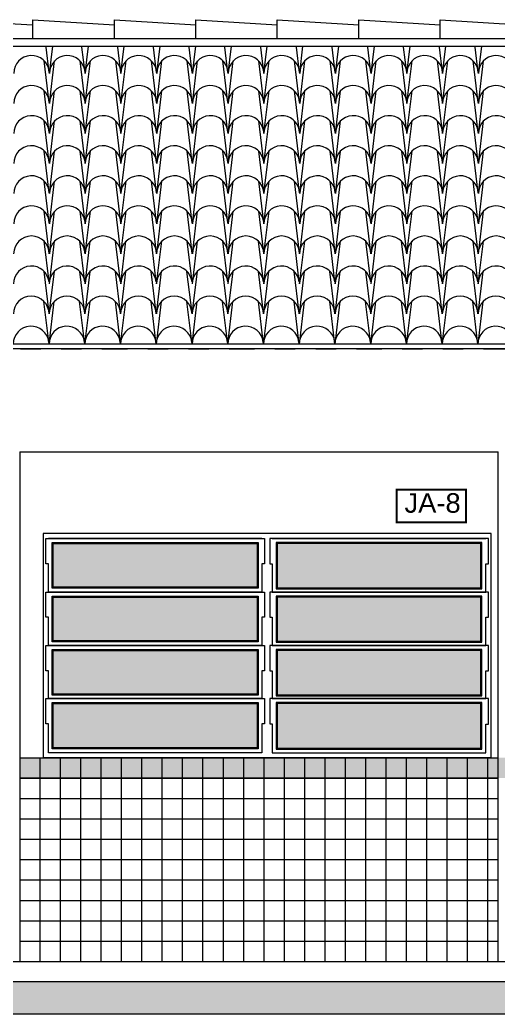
# Model space of a CAD drawing. Extents: x 183 to 373, y 23 to 105.
# Drawn here: x 238.598 to 240.947, y 46.322 to 51.2 of the extents above; entities that cross this region are included whole.
import ezdxf

# ---------------------------------------------------------------- set-up
doc = ezdxf.new("R2010")
doc.units = 0
doc.header["$LTSCALE"] = 0.005
doc.linetypes.add('C5', pattern=[60, 50, -5, 0, -5])
doc.linetypes.add('TRAÇO-2PTOS_P', pattern=[0.625, 0.25, -0.125, 0, -0.125, 0, -0.125])
for name, color, linetype in [('01', 1, 'CONTINUOUS'), ('0_HATCH', 1, 'CONTINUOUS'), ('252', 252, 'CONTINUOUS'), ('A-01', 1, 'CONTINUOUS'), ('A-CHAO_FACHADA', 8, 'CONTINUOUS'), ('A-COTAS', 1, 'CONTINUOUS'), ('A-HACH', 1, 'CONTINUOUS'), ('ARQ-EXO-1_100', 251, 'C5'), ('ARQ-SMB-1_100', 1, 'CONTINUOUS'), ('ARQ-TXT-1_075', 2, 'CONTINUOUS'), ('BL-AR-TELHA 2', 2, 'CONTINUOUS'), ('TELHA', 3, 'CONTINUOUS')]:
    doc.layers.add(name, color=color, linetype=linetype)
doc.styles.add('ESC-50-A20', font='arial.ttf', dxfattribs={"height": 0.1})

msp = doc.modelspace()

# ---------------------------------------------------------------- hatches: boundary and pattern name
at = {"layer": '0_HATCH'}
h = msp.add_hatch(color=160, dxfattribs=at)
h.paths.add_polyline_path([(238.3977, 47.4803), (238.3977, 47.5803), (236.9564, 47.5803), (236.9564, 47.4803)])
h.paths.add_polyline_path([(240.9473, 47.4803), (240.9473, 47.5803), (238.5973, 47.5803), (238.5973, 47.4803)])
h.paths.add_polyline_path([(241.2023, 47.4803), (241.2023, 47.5803), (241.1473, 47.5803), (241.1473, 47.4803)])
h.paths.add_polyline_path([(245.4323, 47.5803), (245.4323, 47.4803), (248.2814, 47.4803), (248.2814, 47.5803)])
h.paths.add_polyline_path([(245.2323, 47.4803), (245.2323, 47.5803), (241.4023, 47.5803), (241.4023, 47.4803)])
h = msp.add_hatch(color=160, dxfattribs=at)
h.paths.add_polyline_path([(241.0473, 47.5803), (240.9473, 47.5803), (240.9473, 47.4803), (241.0473, 47.4803)])
h.paths.add_polyline_path([(241.1473, 47.5803), (241.0473, 47.5803), (241.0473, 47.4803), (241.1473, 47.4803)])
at = {"layer": 'A-COTAS'}
h = msp.add_hatch(color=252, dxfattribs=at)
h.set_gradient(color1=(91, 91, 91), one_color=1, tint=1, name='INVHEMISPHERICAL')
h.paths.add_polyline_path([(238.7617, 48.6309), (238.7617, 48.4164), (239.7629, 48.4164), (239.7629, 48.6309)])
h.paths.add_polyline_path([(238.7617, 48.3684), (238.7617, 48.1539), (239.7629, 48.1539), (239.7629, 48.3684)])
h.paths.add_polyline_path([(238.7617, 48.1059), (238.7617, 47.8914), (239.7629, 47.8914), (239.7629, 48.1059)])
h.paths.add_polyline_path([(238.7617, 47.8459), (238.7617, 47.6289), (239.7629, 47.6289), (239.7629, 47.8459)])
h.paths.add_polyline_path([(240.8629, 48.4141), (240.8629, 48.6309), (239.8617, 48.6309), (239.8617, 48.4141)])
h.paths.add_polyline_path([(240.8629, 48.1516), (240.8629, 48.3684), (239.8617, 48.3684), (239.8617, 48.1516)])
h.paths.add_polyline_path([(240.8629, 47.8891), (240.8629, 48.1059), (239.8617, 48.1059), (239.8617, 47.8891)])
h.paths.add_polyline_path([(239.8617, 47.8459), (239.8617, 47.6266), (240.8629, 47.6266), (240.8629, 47.8459)])
at = {"layer": 'A-HACH'}
msp.add_hatch(color=254, dxfattribs=at).paths.add_polyline_path([(206.7713, 46.4803), (206.7713, 46.3223), (267.1607, 46.3223), (267.1607, 46.4803)])

# ---------------------------------------------------------------- linework, layer by layer
at = {"layer": '01', "color": 251}
msp.add_line((238.5977, 47.4803, -6.6453), (240.9473, 47.4803, -6.6453), dxfattribs=at)
at = {"layer": '252', "linetype": 'Continuous'}
for p, q in [((238.6973, 46.5803, 13.2905), (238.6973, 47.5803, 13.2905)), ((238.7973, 46.5803, 13.2905), (238.7973, 47.5803, 13.2905)), ((238.8973, 46.5803, 13.2905), (238.8973, 47.5803, 13.2905)), ((238.9973, 46.5803, 13.2905), (238.9973, 47.5803, 13.2905)), ((238.9973, 46.5803, 13.2905), (238.9973, 47.5803, 13.2905)), ((239.0973, 46.5803, 13.2905), (239.0973, 47.5803, 13.2905)), ((239.1973, 46.5803, 13.2905), (239.1973, 47.5803, 13.2905)), ((239.2973, 46.5803, 13.2905), (239.2973, 47.5803, 13.2905)), ((239.3973, 46.5803, 13.2905), (239.3973, 47.5803, 13.2905)), ((239.4973, 46.5803, 13.2905), (239.4973, 47.5803, 13.2905)), ((239.5973, 46.5803, 13.2905), (239.5973, 47.5803, 13.2905)), ((239.6973, 46.5803, 13.2905), (239.6973, 47.5803, 13.2905)), ((239.7973, 46.5803, 13.2905), (239.7973, 47.5803, 13.2905)), ((239.8973, 46.5803, 13.2905), (239.8973, 47.5803, 13.2905)), ((239.9973, 46.5803, 13.2905), (239.9973, 47.5803, 13.2905)), ((240.0973, 46.5803, 13.2905), (240.0973, 47.5803, 13.2905)), ((240.0973, 46.5803, 13.2905), (240.0973, 47.5803, 13.2905)), ((240.1973, 46.5803, 13.2905), (240.1973, 47.5803, 13.2905)), ((240.2973, 46.5803, 13.2905), (240.2973, 47.5803, 13.2905)), ((240.3973, 46.5803, 13.2905), (240.3973, 47.5803, 13.2905)), ((240.3973, 46.5803, 13.2905), (240.3973, 47.5803, 13.2905)), ((240.4973, 46.5803, 13.2905), (240.4973, 47.5803, 13.2905)), ((240.5973, 46.5803, 13.2905), (240.5973, 47.5803, 13.2905)), ((240.6973, 46.5803, 13.2905), (240.6973, 47.5803, 13.2905)), ((240.7973, 46.5803, 13.2905), (240.7973, 47.5803, 13.2905)), ((240.8973, 46.5803, 13.2905), (240.8973, 47.5803, 13.2905)), ((238.5977, 47.3803, -0.2292), (240.9473, 47.3803, -0.6109)), ((238.5977, 47.2803, -0.2292), (240.9473, 47.2803, -0.6109)), ((238.5977, 47.1803, -0.2292), (240.9473, 47.1803, -0.6109)), ((238.5977, 47.0803, -0.2292), (240.9473, 47.0803, -0.6109)), ((238.5977, 46.9803, -0.2292), (240.9473, 46.9803, -0.6109)), ((238.5977, 46.8803, -0.2292), (240.9473, 46.8803, -0.6109)), ((238.5977, 46.7803, -0.2292), (240.9473, 46.7803, -0.6109)), ((238.5977, 46.6803, -0.2292), (240.9473, 46.6803, -0.6109))]:
    msp.add_line(p, q, dxfattribs=at)
at = {"layer": '252', "linetype": 'Continuous', "elevation": 3.3226}
for points in [[(238.5977, 47.5803), (240.9473, 47.5803)], [(240.9473, 47.4803), (238.5977, 47.4803)]]:
    msp.add_lwpolyline(points, dxfattribs=at)
at = {"layer": 'A-01', "color": 3}
for p, q in [((238.2621, 51.1998), (238.6621, 51.1753)), ((238.6621, 51.1077), (238.6621, 51.1998)), ((238.6621, 51.1998), (239.0621, 51.1753)), ((239.0621, 51.1077), (239.0621, 51.1998)), ((239.0621, 51.1998), (239.4621, 51.1753)), ((239.4621, 51.1077), (239.4621, 51.1998)), ((239.4621, 51.1998), (239.8621, 51.1753)), ((239.8621, 51.1998), (240.2621, 51.1753)), ((239.8621, 51.1077), (239.8621, 51.1998)), ((240.2621, 51.1077), (240.2621, 51.1998)), ((240.2621, 51.1998), (240.6621, 51.1753)), ((240.6621, 51.1077), (240.6621, 51.1998)), ((240.6621, 51.1998), (241.0621, 51.1753)), ((212.5123, 51.1077), (261.8473, 51.1077)), ((212.5123, 51.0717), (261.8473, 51.0717)), ((238.5977, 49.0811), (238.5977, 46.5803)), ((238.5977, 49.0811), (240.9473, 49.0811)), ((240.9473, 46.5803), (240.9473, 49.0811))]:
    msp.add_line(p, q, dxfattribs=at)
at = {"layer": 'A-01', "color": 5}
msp.add_line((208.0123, 46.5803), (266.3623, 46.5803), dxfattribs=at)
at = {"layer": 'A-01', "color": 8}
msp.add_line((267.1607, 46.3223), (206.7713, 46.3223), dxfattribs=at)
at = {"layer": 'A-CHAO_FACHADA', "color": 6}
msp.add_line((267.1607, 46.4803), (206.7713, 46.4803), dxfattribs=at)
at = {"layer": 'A-COTAS'}
for p, q in [((240.9123, 48.6803), (238.7123, 48.6803)), ((238.7123, 48.6803), (238.7123, 47.5803)), ((240.9123, 47.5803), (240.9123, 48.6803)), ((238.725, 48.6549), (239.7996, 48.6549)), ((238.725, 48.5314), (238.725, 48.6549)), ((239.7869, 48.6549), (238.7377, 48.6549)), ((238.7567, 48.6359), (239.7679, 48.6359)), ((238.7567, 48.4114), (238.7567, 48.6359)), ((238.7617, 48.6309), (239.7629, 48.6309)), ((238.7617, 48.4164), (238.7617, 48.6309)), ((239.7629, 48.6309), (239.7629, 48.4164)), ((239.7679, 48.6359), (239.7679, 48.4114)), ((239.7996, 48.6549), (239.7996, 48.5314)), ((240.8996, 48.6549), (239.825, 48.6549)), ((239.825, 48.6549), (239.825, 48.5314)), ((239.8377, 48.6549), (240.8869, 48.6549)), ((240.8679, 48.6359), (239.8567, 48.6359)), ((239.8567, 48.6359), (239.8567, 48.4091)), ((240.8629, 48.6309), (239.8617, 48.6309)), ((239.8617, 48.6309), (239.8617, 48.4141)), ((240.8629, 48.4141), (240.8629, 48.6309)), ((240.8679, 48.4091), (240.8679, 48.6359)), ((240.8996, 48.5316), (240.8996, 48.6549)), ((240.8869, 48.3924), (240.8869, 48.5316)), ((240.8869, 48.5316), (240.8996, 48.5316)), ((238.7377, 48.5314), (238.725, 48.5314)), ((238.7377, 48.3924), (238.7377, 48.5314)), ((239.7996, 48.5314), (239.7869, 48.5314)), ((239.7869, 48.5314), (239.7869, 48.3924)), ((239.825, 48.5314), (239.8377, 48.5314)), ((239.8377, 48.5314), (239.8377, 48.3924)), ((238.725, 48.3924), (239.7996, 48.3924)), ((238.725, 48.2689), (238.725, 48.3924)), ((239.7869, 48.3924), (238.7377, 48.3924)), ((239.7869, 48.3924), (238.7377, 48.3924)), ((239.7679, 48.4114), (238.7567, 48.4114)), ((239.7629, 48.4164), (238.7617, 48.4164)), ((239.7996, 48.3924), (239.7996, 48.2689)), ((240.8996, 48.3924), (239.825, 48.3924)), ((239.825, 48.3924), (239.825, 48.2689)), ((239.8377, 48.3924), (240.8869, 48.3924)), ((239.8377, 48.3924), (240.8869, 48.3924)), ((239.8567, 48.4091), (240.8679, 48.4091)), ((239.8617, 48.4141), (240.8629, 48.4141)), ((240.8996, 48.2691), (240.8996, 48.3924)), ((238.7567, 48.3734), (239.7679, 48.3734)), ((238.7567, 48.1489), (238.7567, 48.3734)), ((238.7617, 48.3684), (239.7629, 48.3684)), ((238.7617, 48.1539), (238.7617, 48.3684)), ((239.7629, 48.3684), (239.7629, 48.1539)), ((239.7679, 48.3734), (239.7679, 48.1489)), ((240.8679, 48.3734), (239.8567, 48.3734)), ((239.8567, 48.3734), (239.8567, 48.1466)), ((240.8629, 48.3684), (239.8617, 48.3684)), ((239.8617, 48.3684), (239.8617, 48.1516)), ((240.8629, 48.1516), (240.8629, 48.3684)), ((240.8679, 48.1466), (240.8679, 48.3734)), ((238.7377, 48.2689), (238.725, 48.2689)), ((238.7377, 48.1299), (238.7377, 48.2689)), ((239.7996, 48.2689), (239.7869, 48.2689)), ((239.7869, 48.2689), (239.7869, 48.1299)), ((239.825, 48.2689), (239.8377, 48.2689)), ((239.8377, 48.2689), (239.8377, 48.1299)), ((240.8869, 48.1299), (240.8869, 48.2691)), ((240.8869, 48.2691), (240.8996, 48.2691)), ((239.7679, 48.1489), (238.7567, 48.1489)), ((239.7629, 48.1539), (238.7617, 48.1539)), ((239.8567, 48.1466), (240.8679, 48.1466)), ((239.8617, 48.1516), (240.8629, 48.1516)), ((238.725, 48.1299), (239.7996, 48.1299)), ((238.725, 48.0064), (238.725, 48.1299)), ((239.7869, 48.1299), (238.7377, 48.1299)), ((239.7869, 48.1299), (238.7377, 48.1299)), ((238.7567, 48.1109), (239.7679, 48.1109)), ((238.7567, 47.8864), (238.7567, 48.1109)), ((238.7617, 48.1059), (239.7629, 48.1059)), ((238.7617, 47.8914), (238.7617, 48.1059)), ((239.7629, 48.1059), (239.7629, 47.8914)), ((239.7679, 48.1109), (239.7679, 47.8864)), ((239.7996, 48.1299), (239.7996, 48.0064)), ((240.8996, 48.1299), (239.825, 48.1299)), ((239.825, 48.1299), (239.825, 48.0064)), ((239.8377, 48.1299), (240.8869, 48.1299)), ((239.8377, 48.1299), (240.8869, 48.1299)), ((240.8679, 48.1109), (239.8567, 48.1109)), ((239.8567, 48.1109), (239.8567, 47.8841)), ((240.8629, 48.1059), (239.8617, 48.1059)), ((239.8617, 48.1059), (239.8617, 47.8891)), ((240.8629, 47.8891), (240.8629, 48.1059)), ((240.8679, 47.8841), (240.8679, 48.1109)), ((240.8996, 48.0066), (240.8996, 48.1299)), ((238.7377, 48.0064), (238.725, 48.0064)), ((238.7377, 47.8699), (238.7377, 48.0064)), ((239.7996, 48.0064), (239.7869, 48.0064)), ((239.7869, 48.0064), (239.7869, 47.8699)), ((239.825, 48.0064), (239.8377, 48.0064)), ((239.8377, 48.0064), (239.8377, 47.8699)), ((240.8869, 47.8699), (240.8869, 48.0066)), ((240.8869, 48.0066), (240.8996, 48.0066)), ((238.725, 47.8699), (239.7996, 47.8699)), ((238.725, 47.7464), (238.725, 47.8699)), ((239.7869, 47.8699), (238.7377, 47.8699)), ((239.7869, 47.8699), (238.7377, 47.8699)), ((239.7679, 47.8864), (238.7567, 47.8864)), ((238.7567, 47.8509), (239.7679, 47.8509)), ((238.7567, 47.6239), (238.7567, 47.8509)), ((239.7629, 47.8914), (238.7617, 47.8914)), ((239.7679, 47.8509), (239.7679, 47.6239)), ((239.7996, 47.8699), (239.7996, 47.7464)), ((240.8996, 47.8699), (239.825, 47.8699)), ((239.825, 47.8699), (239.825, 47.7464)), ((239.8377, 47.8699), (240.8869, 47.8699)), ((239.8377, 47.8699), (240.8869, 47.8699)), ((239.8567, 47.8841), (240.8679, 47.8841)), ((240.8679, 47.8509), (239.8567, 47.8509)), ((239.8567, 47.8509), (239.8567, 47.6216)), ((239.8617, 47.8891), (240.8629, 47.8891)), ((240.8679, 47.6216), (240.8679, 47.8509)), ((240.8996, 47.7441), (240.8996, 47.8699)), ((238.7617, 47.8459), (239.7629, 47.8459)), ((238.7617, 47.6289), (238.7617, 47.8459)), ((239.7629, 47.8459), (239.7629, 47.6289)), ((240.8629, 47.8459), (239.8617, 47.8459)), ((239.8617, 47.8459), (239.8617, 47.6266)), ((240.8629, 47.6266), (240.8629, 47.8459)), ((238.7377, 47.7464), (238.725, 47.7464)), ((238.7377, 47.6049), (238.7377, 47.7464)), ((239.7996, 47.7464), (239.7869, 47.7464)), ((239.7869, 47.7464), (239.7869, 47.6049)), ((239.825, 47.7464), (239.8377, 47.7464)), ((239.8377, 47.7464), (239.8377, 47.6049)), ((240.8869, 47.6049), (240.8869, 47.7441)), ((240.8869, 47.7441), (240.8996, 47.7441)), ((239.7869, 47.6049), (238.7377, 47.6049)), ((239.7679, 47.6239), (238.7567, 47.6239)), ((239.7629, 47.6289), (238.7617, 47.6289)), ((239.8377, 47.6049), (240.8869, 47.6049)), ((239.8567, 47.6216), (240.8679, 47.6216)), ((239.8617, 47.6266), (240.8629, 47.6266)), ((240.9123, 47.5803), (238.7123, 47.5803))]:
    msp.add_line(p, q, dxfattribs=at)
at = {"layer": 'ARQ-EXO-1_100', "color": 252, "linetype": 'TRAÇO-2PTOS_P', "ltscale": 100}
for p, q in [((205.8759, 49.5853), (267.1857, 49.5853)), ((205.8759, 46.5803), (267.1857, 46.5803))]:
    msp.add_line(p, q, dxfattribs=at)
at = {"layer": 'ARQ-SMB-1_100', "color": 252, "ltscale": 10, "const_width": 0.0107}
msp.add_lwpolyline([(240.4486, 48.7349), (240.7896, 48.7349), (240.7896, 48.8949), (240.4486, 48.8949)], close=True, dxfattribs=at)
at = {"layer": 'BL-AR-TELHA 2'}
for p, q in [((238.7434, 50.9375), (238.7595, 51.0717)), ((238.919, 50.9375), (238.9351, 51.0717)), ((239.0945, 50.9375), (239.1107, 51.0717)), ((239.2701, 50.9375), (239.2863, 51.0717)), ((239.4457, 50.9375), (239.4618, 51.0717)), ((239.6212, 50.9375), (239.6374, 51.0717)), ((239.7968, 50.9375), (239.813, 51.0717)), ((239.9724, 50.9375), (239.9885, 51.0717)), ((240.148, 50.9375), (240.1641, 51.0717)), ((240.3235, 50.9375), (240.3397, 51.0717)), ((240.4991, 50.9375), (240.5152, 51.0717)), ((240.6747, 50.9375), (240.6908, 51.0717)), ((240.8502, 50.9375), (240.8664, 51.0717)), ((238.7423, 50.9423), (238.7274, 51.066)), ((238.9178, 50.9423), (238.9029, 51.066)), ((239.0934, 50.9423), (239.0785, 51.066)), ((239.269, 50.9423), (239.2541, 51.066)), ((239.4445, 50.9423), (239.4296, 51.066)), ((239.6201, 50.9423), (239.6052, 51.066)), ((239.7957, 50.9423), (239.7808, 51.066)), ((239.9712, 50.9423), (239.9563, 51.066)), ((240.1468, 50.9423), (240.1319, 51.066)), ((240.3224, 50.9423), (240.3075, 51.066)), ((240.498, 50.9423), (240.4831, 51.066)), ((240.6735, 50.9423), (240.6586, 51.066)), ((240.8491, 50.9423), (240.8342, 51.066)), ((238.7423, 50.7947), (238.7177, 50.9989)), ((238.7434, 50.79), (238.7685, 50.9989)), ((238.9178, 50.7947), (238.8932, 50.9989)), ((238.919, 50.79), (238.9441, 50.9989)), ((239.0934, 50.7947), (239.0688, 50.9989)), ((239.0945, 50.79), (239.1197, 50.9989)), ((239.269, 50.7947), (239.2444, 50.9989)), ((239.2701, 50.79), (239.2953, 50.9989)), ((239.4445, 50.7947), (239.42, 50.9989)), ((239.4457, 50.79), (239.4708, 50.9989)), ((239.6201, 50.7947), (239.5955, 50.9989)), ((239.6212, 50.79), (239.6464, 50.9989)), ((239.7957, 50.7947), (239.7711, 50.9989)), ((239.7968, 50.79), (239.822, 50.9989)), ((239.9712, 50.7947), (239.9467, 50.9989)), ((239.9724, 50.79), (239.9975, 50.9989)), ((240.1468, 50.7947), (240.1222, 50.9989)), ((240.148, 50.79), (240.1731, 50.9989)), ((240.3224, 50.7947), (240.2978, 50.9989)), ((240.3235, 50.79), (240.3487, 50.9989)), ((240.498, 50.7947), (240.4734, 50.9989)), ((240.4991, 50.79), (240.5242, 50.9989)), ((240.6735, 50.7947), (240.6489, 50.9989)), ((240.6747, 50.79), (240.6998, 50.9989)), ((240.8491, 50.7947), (240.8245, 50.9989)), ((240.8502, 50.79), (240.8754, 50.9989)), ((238.7423, 50.6472), (238.7177, 50.8514)), ((238.7434, 50.6424), (238.7685, 50.8514)), ((238.9178, 50.6472), (238.8932, 50.8514)), ((238.919, 50.6424), (238.9441, 50.8514)), ((239.0934, 50.6472), (239.0688, 50.8514)), ((239.0945, 50.6424), (239.1197, 50.8514)), ((239.269, 50.6472), (239.2444, 50.8514)), ((239.2701, 50.6424), (239.2953, 50.8514)), ((239.4445, 50.6472), (239.42, 50.8514)), ((239.4457, 50.6424), (239.4708, 50.8514)), ((239.6201, 50.6472), (239.5955, 50.8514)), ((239.6212, 50.6424), (239.6464, 50.8514)), ((239.7957, 50.6472), (239.7711, 50.8514)), ((239.7968, 50.6424), (239.822, 50.8514)), ((239.9712, 50.6472), (239.9467, 50.8514)), ((239.9724, 50.6424), (239.9975, 50.8514)), ((240.1468, 50.6472), (240.1222, 50.8514)), ((240.148, 50.6424), (240.1731, 50.8514)), ((240.3224, 50.6472), (240.2978, 50.8514)), ((240.3235, 50.6424), (240.3487, 50.8514)), ((240.498, 50.6472), (240.4734, 50.8514)), ((240.4991, 50.6424), (240.5242, 50.8514)), ((240.6735, 50.6472), (240.6489, 50.8514)), ((240.6747, 50.6424), (240.6998, 50.8514)), ((240.8491, 50.6472), (240.8245, 50.8514)), ((240.8502, 50.6424), (240.8754, 50.8514)), ((238.7423, 50.4996), (238.7177, 50.7038)), ((238.7434, 50.4949), (238.7685, 50.7038)), ((238.9178, 50.4996), (238.8932, 50.7038)), ((238.919, 50.4949), (238.9441, 50.7038)), ((239.0934, 50.4996), (239.0688, 50.7038)), ((239.0945, 50.4949), (239.1197, 50.7038)), ((239.269, 50.4996), (239.2444, 50.7038)), ((239.2701, 50.4949), (239.2953, 50.7038)), ((239.4445, 50.4996), (239.42, 50.7038)), ((239.4457, 50.4949), (239.4708, 50.7038)), ((239.6201, 50.4996), (239.5955, 50.7038)), ((239.6212, 50.4949), (239.6464, 50.7038)), ((239.7957, 50.4996), (239.7711, 50.7038)), ((239.7968, 50.4949), (239.822, 50.7038)), ((239.9712, 50.4996), (239.9467, 50.7038)), ((239.9724, 50.4949), (239.9975, 50.7038)), ((240.1468, 50.4996), (240.1222, 50.7038)), ((240.148, 50.4949), (240.1731, 50.7038)), ((240.3224, 50.4996), (240.2978, 50.7038)), ((240.3235, 50.4949), (240.3487, 50.7038)), ((240.498, 50.4996), (240.4734, 50.7038)), ((240.4991, 50.4949), (240.5242, 50.7038)), ((240.6735, 50.4996), (240.6489, 50.7038)), ((240.6747, 50.4949), (240.6998, 50.7038)), ((240.8491, 50.4996), (240.8245, 50.7038)), ((240.8502, 50.4949), (240.8754, 50.7038)), ((238.7423, 50.3521), (238.7177, 50.5563)), ((238.7434, 50.3473), (238.7685, 50.5563)), ((238.9178, 50.3521), (238.8932, 50.5563)), ((238.919, 50.3473), (238.9441, 50.5563)), ((239.0934, 50.3521), (239.0688, 50.5563)), ((239.0945, 50.3473), (239.1197, 50.5563)), ((239.269, 50.3521), (239.2444, 50.5563)), ((239.2701, 50.3473), (239.2953, 50.5563)), ((239.4445, 50.3521), (239.42, 50.5563)), ((239.4457, 50.3473), (239.4708, 50.5563)), ((239.6201, 50.3521), (239.5955, 50.5563)), ((239.6212, 50.3473), (239.6464, 50.5563)), ((239.7957, 50.3521), (239.7711, 50.5563)), ((239.7968, 50.3473), (239.822, 50.5563)), ((239.9712, 50.3521), (239.9467, 50.5563)), ((239.9724, 50.3473), (239.9975, 50.5563)), ((240.1468, 50.3521), (240.1222, 50.5563)), ((240.148, 50.3473), (240.1731, 50.5563)), ((240.3224, 50.3521), (240.2978, 50.5563)), ((240.3235, 50.3473), (240.3487, 50.5563)), ((240.498, 50.3521), (240.4734, 50.5563)), ((240.4991, 50.3473), (240.5242, 50.5563)), ((240.6735, 50.3521), (240.6489, 50.5563)), ((240.6747, 50.3473), (240.6998, 50.5563)), ((240.8491, 50.3521), (240.8245, 50.5563)), ((240.8502, 50.3473), (240.8754, 50.5563)), ((238.7423, 50.2045), (238.7177, 50.4087)), ((238.7434, 50.1998), (238.7685, 50.4087)), ((238.9178, 50.2045), (238.8932, 50.4087)), ((238.919, 50.1998), (238.9441, 50.4087)), ((239.0934, 50.2045), (239.0688, 50.4087)), ((239.0945, 50.1998), (239.1197, 50.4087)), ((239.269, 50.2045), (239.2444, 50.4087)), ((239.2701, 50.1998), (239.2953, 50.4087)), ((239.4445, 50.2045), (239.42, 50.4087)), ((239.4457, 50.1998), (239.4708, 50.4087)), ((239.6201, 50.2045), (239.5955, 50.4087)), ((239.6212, 50.1998), (239.6464, 50.4087)), ((239.7957, 50.2045), (239.7711, 50.4087)), ((239.7968, 50.1998), (239.822, 50.4087)), ((239.9712, 50.2045), (239.9467, 50.4087)), ((239.9724, 50.1998), (239.9975, 50.4087)), ((240.1468, 50.2045), (240.1222, 50.4087)), ((240.148, 50.1998), (240.1731, 50.4087)), ((240.3224, 50.2045), (240.2978, 50.4087)), ((240.3235, 50.1998), (240.3487, 50.4087)), ((240.498, 50.2045), (240.4734, 50.4087)), ((240.4991, 50.1998), (240.5242, 50.4087)), ((240.6735, 50.2045), (240.6489, 50.4087)), ((240.6747, 50.1998), (240.6998, 50.4087)), ((240.8491, 50.2045), (240.8245, 50.4087)), ((240.8502, 50.1998), (240.8754, 50.4087)), ((238.7423, 50.057), (238.7177, 50.2612)), ((238.7434, 50.0522), (238.7685, 50.2612)), ((238.9178, 50.057), (238.8932, 50.2612)), ((238.919, 50.0522), (238.9441, 50.2612)), ((239.0934, 50.057), (239.0688, 50.2612)), ((239.0945, 50.0522), (239.1197, 50.2612)), ((239.269, 50.057), (239.2444, 50.2612)), ((239.2701, 50.0522), (239.2953, 50.2612)), ((239.4445, 50.057), (239.42, 50.2612)), ((239.4457, 50.0522), (239.4708, 50.2612)), ((239.6201, 50.057), (239.5955, 50.2612)), ((239.6212, 50.0522), (239.6464, 50.2612)), ((239.7957, 50.057), (239.7711, 50.2612)), ((239.7968, 50.0522), (239.822, 50.2612)), ((239.9712, 50.057), (239.9467, 50.2612)), ((239.9724, 50.0522), (239.9975, 50.2612)), ((240.1468, 50.057), (240.1222, 50.2612)), ((240.148, 50.0522), (240.1731, 50.2612)), ((240.3224, 50.057), (240.2978, 50.2612)), ((240.3235, 50.0522), (240.3487, 50.2612)), ((240.498, 50.057), (240.4734, 50.2612)), ((240.4991, 50.0522), (240.5242, 50.2612)), ((240.6735, 50.057), (240.6489, 50.2612)), ((240.6747, 50.0522), (240.6998, 50.2612)), ((240.8491, 50.057), (240.8245, 50.2612)), ((240.8502, 50.0522), (240.8754, 50.2612)), ((238.7411, 49.9142), (238.7171, 50.1136)), ((238.7428, 49.9047), (238.768, 50.1136)), ((238.9167, 49.9142), (238.8927, 50.1136)), ((238.9184, 49.9047), (238.9435, 50.1136)), ((239.0923, 49.9142), (239.0682, 50.1136)), ((239.094, 49.9047), (239.1191, 50.1136)), ((239.2678, 49.9142), (239.2438, 50.1136)), ((239.2695, 49.9047), (239.2947, 50.1136)), ((239.4434, 49.9142), (239.4194, 50.1136)), ((239.4451, 49.9047), (239.4703, 50.1136)), ((239.619, 49.9142), (239.595, 50.1136)), ((239.6207, 49.9047), (239.6458, 50.1136)), ((239.7945, 49.9142), (239.7705, 50.1136)), ((239.7962, 49.9047), (239.8214, 50.1136)), ((239.9701, 49.9142), (239.9461, 50.1136)), ((239.9718, 49.9047), (239.997, 50.1136)), ((240.1457, 49.9142), (240.1217, 50.1136)), ((240.1474, 49.9047), (240.1725, 50.1136)), ((240.3212, 49.9142), (240.2972, 50.1136)), ((240.323, 49.9047), (240.3481, 50.1136)), ((240.4968, 49.9142), (240.4728, 50.1136)), ((240.4985, 49.9047), (240.5237, 50.1136)), ((240.6724, 49.9142), (240.6484, 50.1136)), ((240.6741, 49.9047), (240.6992, 50.1136)), ((240.848, 49.9142), (240.8239, 50.1136)), ((240.8497, 49.9047), (240.8748, 50.1136)), ((238.7411, 49.7619), (238.7165, 49.9661)), ((238.7423, 49.7571), (238.7674, 49.9661)), ((238.9167, 49.7619), (238.8921, 49.9661)), ((238.9178, 49.7571), (238.943, 49.9661)), ((239.0923, 49.7619), (239.0677, 49.9661)), ((239.0934, 49.7571), (239.1185, 49.9661)), ((239.2678, 49.7619), (239.2432, 49.9661)), ((239.269, 49.7571), (239.2941, 49.9661)), ((239.4434, 49.7619), (239.4188, 49.9661)), ((239.4445, 49.7571), (239.4697, 49.9661)), ((239.619, 49.7619), (239.5944, 49.9661)), ((239.6201, 49.7571), (239.6453, 49.9661)), ((239.7945, 49.7619), (239.77, 49.9661)), ((239.7957, 49.7571), (239.8208, 49.9661)), ((239.9701, 49.7619), (239.9455, 49.9661)), ((239.9712, 49.7571), (239.9964, 49.9661)), ((240.1457, 49.7619), (240.1211, 49.9661)), ((240.1468, 49.7571), (240.172, 49.9661)), ((240.3212, 49.7619), (240.2967, 49.9661)), ((240.3224, 49.7571), (240.3475, 49.9661)), ((240.4968, 49.7619), (240.4722, 49.9661)), ((240.498, 49.7571), (240.5231, 49.9661)), ((240.6724, 49.7619), (240.6478, 49.9661)), ((240.6735, 49.7571), (240.6987, 49.9661)), ((240.848, 49.7619), (240.8234, 49.9661)), ((240.8491, 49.7571), (240.8742, 49.9661)), ((238.7411, 49.6096), (238.716, 49.8185)), ((238.7417, 49.6096), (238.7668, 49.8185)), ((238.9167, 49.6096), (238.8915, 49.8185)), ((238.9173, 49.6096), (238.9424, 49.8185)), ((239.0923, 49.6096), (239.0671, 49.8185)), ((239.0928, 49.6096), (239.118, 49.8185)), ((239.2678, 49.6096), (239.2427, 49.8185)), ((239.2684, 49.6096), (239.2935, 49.8185)), ((239.4434, 49.6096), (239.4182, 49.8185)), ((239.444, 49.6096), (239.4691, 49.8185)), ((239.619, 49.6096), (239.5938, 49.8185)), ((239.6195, 49.6096), (239.6447, 49.8185)), ((239.7945, 49.6096), (239.7694, 49.8185)), ((239.7951, 49.6096), (239.8203, 49.8185)), ((239.9701, 49.6096), (239.945, 49.8185)), ((239.9707, 49.6096), (239.9958, 49.8185)), ((240.1457, 49.6096), (240.1205, 49.8185)), ((240.1462, 49.6096), (240.1714, 49.8185)), ((240.3212, 49.6096), (240.2961, 49.8185)), ((240.3218, 49.6096), (240.347, 49.8185)), ((240.4968, 49.6096), (240.4717, 49.8185)), ((240.4974, 49.6096), (240.5225, 49.8185)), ((240.6724, 49.6096), (240.6472, 49.8185)), ((240.673, 49.6096), (240.6981, 49.8185)), ((240.848, 49.6096), (240.8228, 49.8185)), ((240.8485, 49.6096), (240.8737, 49.8185))]:
    msp.add_line(p, q, dxfattribs=at)
for centre, start in [((238.6553, 50.9375), 6.5419), ((238.8309, 50.9375), 6.5419), ((239.0065, 50.9375), 6.5419), ((239.182, 50.9375), 6.5419), ((239.3576, 50.9375), 6.5419), ((239.5332, 50.9375), 6.5419), ((239.7087, 50.9375), 6.5419), ((239.8843, 50.9375), 6.5419), ((240.0599, 50.9375), 6.5419), ((240.2355, 50.9375), 6.5419), ((240.411, 50.9375), 6.5419), ((240.5866, 50.9375), 6.5419), ((240.7622, 50.9375), 6.5419), ((240.9377, 50.9375), 6.5419), ((238.6553, 50.79), 6.5419), ((238.8309, 50.79), 6.5419), ((239.0065, 50.79), 6.5419), ((239.182, 50.79), 6.5419), ((239.3576, 50.79), 6.5419), ((239.5332, 50.79), 6.5419), ((239.7087, 50.79), 6.5419), ((239.8843, 50.79), 6.5419), ((240.0599, 50.79), 6.5419), ((240.2355, 50.79), 6.5419), ((240.411, 50.79), 6.5419), ((240.5866, 50.79), 6.5419), ((240.7622, 50.79), 6.5419), ((240.9377, 50.79), 6.5419), ((238.6553, 50.6424), 6.5419), ((238.8309, 50.6424), 6.5419), ((239.0065, 50.6424), 6.5419), ((239.182, 50.6424), 6.5419), ((239.3576, 50.6424), 6.5419), ((239.5332, 50.6424), 6.5419), ((239.7087, 50.6424), 6.5419), ((239.8843, 50.6424), 6.5419), ((240.0599, 50.6424), 6.5419), ((240.2355, 50.6424), 6.5419), ((240.411, 50.6424), 6.5419), ((240.5866, 50.6424), 6.5419), ((240.7622, 50.6424), 6.5419), ((240.9377, 50.6424), 6.5419), ((238.6553, 50.4949), 6.5419), ((238.8309, 50.4949), 6.5419), ((239.0065, 50.4949), 6.5419), ((239.182, 50.4949), 6.5419), ((239.3576, 50.4949), 6.5419), ((239.5332, 50.4949), 6.5419), ((239.7087, 50.4949), 6.5419), ((239.8843, 50.4949), 6.5419), ((240.0599, 50.4949), 6.5419), ((240.2355, 50.4949), 6.5419), ((240.411, 50.4949), 6.5419), ((240.5866, 50.4949), 6.5419), ((240.7622, 50.4949), 6.5419), ((240.9377, 50.4949), 6.5419), ((238.6553, 50.3473), 6.5419), ((238.8309, 50.3473), 6.5419), ((239.0065, 50.3473), 6.5419), ((239.182, 50.3473), 6.5419), ((239.3576, 50.3473), 6.5419), ((239.5332, 50.3473), 6.5419), ((239.7087, 50.3473), 6.5419), ((239.8843, 50.3473), 6.5419), ((240.0599, 50.3473), 6.5419), ((240.2355, 50.3473), 6.5419), ((240.411, 50.3473), 6.5419), ((240.5866, 50.3473), 6.5419), ((240.7622, 50.3473), 6.5419), ((240.9377, 50.3473), 6.5419), ((238.6553, 50.1998), 6.5419), ((238.8309, 50.1998), 6.5419), ((239.0065, 50.1998), 6.5419), ((239.182, 50.1998), 6.5419), ((239.3576, 50.1998), 6.5419), ((239.5332, 50.1998), 6.5419), ((239.7087, 50.1998), 6.5419), ((239.8843, 50.1998), 6.5419), ((240.0599, 50.1998), 6.5419), ((240.2355, 50.1998), 6.5419), ((240.411, 50.1998), 6.5419), ((240.5866, 50.1998), 6.5419), ((240.7622, 50.1998), 6.5419), ((240.9377, 50.1998), 6.5419), ((238.6548, 50.0522), 0), ((238.8303, 50.0522), 0), ((239.0059, 50.0522), 0), ((239.1815, 50.0522), 0), ((239.357, 50.0522), 0), ((239.5326, 50.0522), 0), ((239.7082, 50.0522), 0), ((239.8837, 50.0522), 0), ((240.0593, 50.0522), 0), ((240.2349, 50.0522), 0), ((240.4105, 50.0522), 0), ((240.586, 50.0522), 0), ((240.7616, 50.0522), 0), ((240.9372, 50.0522), 0), ((238.6542, 49.9047), 6.5419), ((238.8298, 49.9047), 6.5419), ((239.0053, 49.9047), 6.5419), ((239.1809, 49.9047), 6.5419), ((239.3565, 49.9047), 6.5419), ((239.532, 49.9047), 6.5419), ((239.7076, 49.9047), 6.5419), ((239.8832, 49.9047), 6.5419), ((240.0587, 49.9047), 6.5419), ((240.2343, 49.9047), 6.5419), ((240.4099, 49.9047), 6.5419), ((240.5855, 49.9047), 6.5419), ((240.761, 49.9047), 6.5419), ((240.9366, 49.9047), 6.5419), ((238.6536, 49.7571), 0), ((238.8292, 49.7571), 0), ((239.0048, 49.7571), 0), ((239.1803, 49.7571), 0), ((239.3559, 49.7571), 0), ((239.5315, 49.7571), 0), ((239.707, 49.7571), 0), ((239.8826, 49.7571), 0), ((240.0582, 49.7571), 0), ((240.2337, 49.7571), 0), ((240.4093, 49.7571), 0), ((240.5849, 49.7571), 0), ((240.7605, 49.7571), 0), ((240.936, 49.7571), 0), ((238.653, 49.6096), 6.5419), ((238.8286, 49.6096), 6.5419), ((239.0042, 49.6096), 6.5419), ((239.1798, 49.6096), 6.5419), ((239.3553, 49.6096), 6.5419), ((239.5309, 49.6096), 6.5419), ((239.7065, 49.6096), 6.5419), ((239.882, 49.6096), 6.5419), ((240.0576, 49.6096), 6.5419), ((240.2332, 49.6096), 6.5419), ((240.4087, 49.6096), 6.5419), ((240.5843, 49.6096), 6.5419), ((240.7599, 49.6096), 6.5419), ((240.9355, 49.6096), 6.5419)]:
    msp.add_arc(centre, 0.0875, start, 180, dxfattribs=at)
at = {"layer": 'TELHA'}
for p, q in [((266.785, 49.6096), (207.5745, 49.6096)), ((266.7776, 49.5853), (207.5981, 49.5853))]:
    msp.add_line(p, q, dxfattribs=at)

# ---------------------------------------------------------------- texts
at = {"layer": 'ARQ-TXT-1_075', "style": 'ESC-50-A20'}
msp.add_attdef('JA-8', (240.4874, 48.7819), '', height=0.096, dxfattribs=at)

doc.saveas('drawing.dxf')
